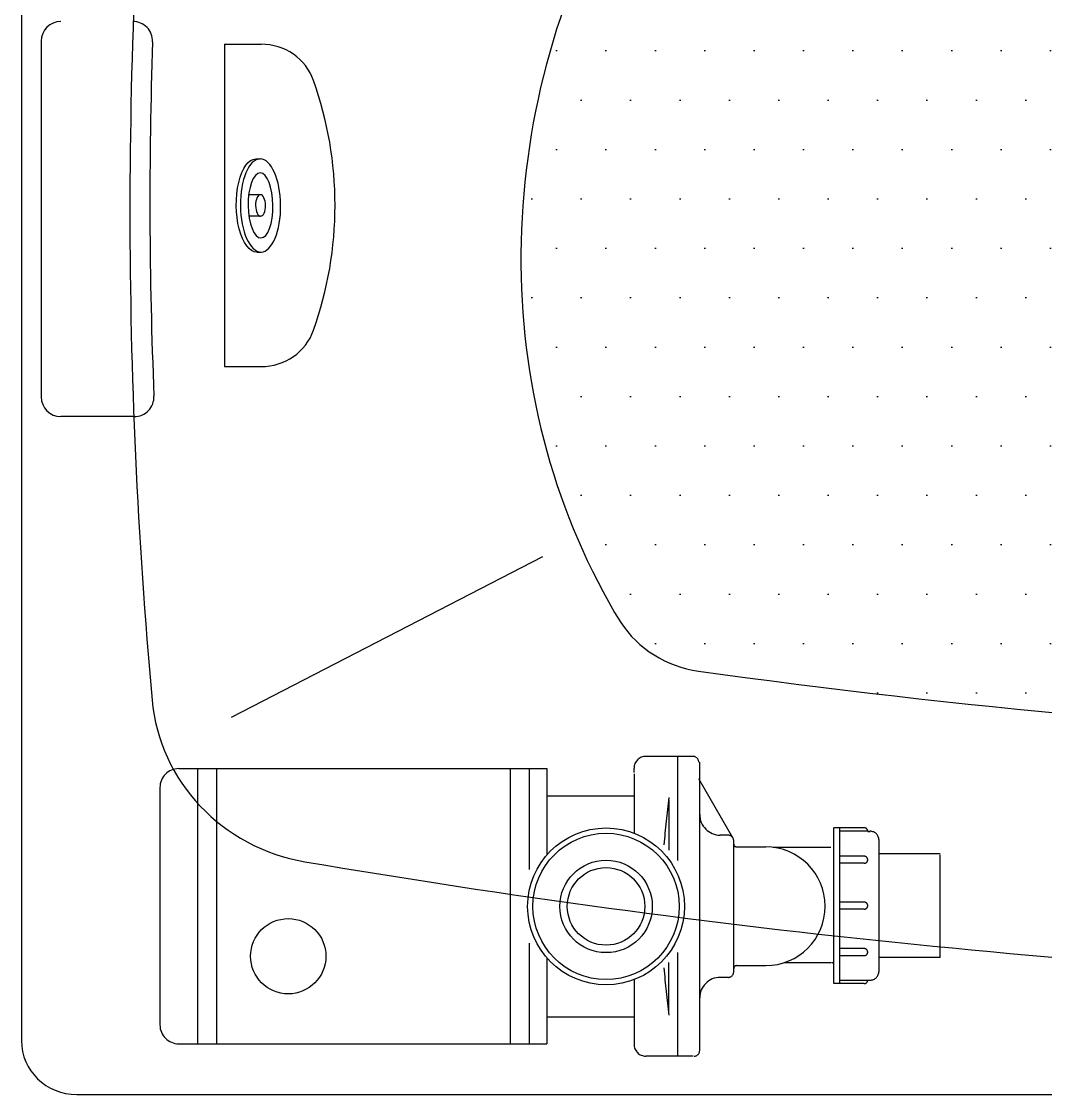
# Model space of a CAD drawing. Header units: millimetres. Extents: x -1273.47 to -1271.64, y 2257.6 to 2258.5.
# Drawn here: x -1273.467 to -1272.949, y 2257.599 to 2258.142 of the extents above; entities that cross this region are included whole.
import ezdxf

# ---------------------------------------------------------------- set-up
doc = ezdxf.new("R2010")
doc.units = ezdxf.units.MM
doc.header["$LTSCALE"] = 10
doc.linetypes.add('HIDDEN', pattern=[0.375, 0.25, -0.125])
doc.layers.add('jacuzzi', color=1, linetype='Continuous')

msp = doc.modelspace()

# ---------------------------------------------------------------- hatches: boundary and pattern name
at = {"layer": 'jacuzzi'}
h = msp.add_hatch(dxfattribs=at)
h.set_pattern_fill('DOTS', color=256, scale=0.3999999999999915, style=0)
h.set_pattern_definition([(0, (-1272.509095597832, 2258.902279018681), (0.01249999999999973, 0.02499999999999946), [0, -0.02499999999999947])])
edge = h.paths.add_edge_path()
edge.add_ellipse((-1272.552443556019, 2256.275712585326), major_axis=(-2.093762755101993, 1.221582857651228e-14), ratio=0.9706639344262293, start_angle=253.6739598798405, end_angle=286.32604012016)
edge.add_arc((-1273.128426170141, 2258.18185747158), 0.04599999999999901, 105.8715609374852, 147.7396874252424)
edge.add_ellipse((-1272.889913382154, 2258.041430092828), major_axis=(0.110574848986246, 0.3351289578726664), ratio=0.9109614986786858, start_angle=78.60040975771315, end_angle=142.2915130122597)
edge.add_ellipse((-1273.116821469345, 2257.867225268789), major_axis=(0.05611999999999882, 8.258716985027304e-16), ratio=0.9706639344262296, start_angle=212.5592360529204, end_angle=261.8519387091682)
edge.add_ellipse((-1272.552443556019, 2261.69340753999), major_axis=(4.038137755101957, 6.523783374876665e-15), ratio=0.9706639344262294, start_angle=261.8519387091693, end_angle=267.529038594859)
edge.add_ellipse((-1272.552443556019, 2261.69340753999), major_axis=(4.038137755101957, 6.523783374876665e-15), ratio=0.9706639344262294, start_angle=272.4709614051408, end_angle=278.415646851083)
edge.add_ellipse((-1272.214973729883, 2258.041430092828), major_axis=(-0.09713810647671291, 0.3688129898044552), ratio=0.8365932284528794, start_angle=225.7837566933051, end_angle=283.4769329549852)
edge.add_arc((-1271.967988042356, 2257.861471229043), 0.04599999999999901, 278.1721488687749, 335.6094484105783)
edge.add_line((-1272.726896968089, 2257.777041265164), (-1272.699852590445, 2257.802503010916))
edge.add_line((-1272.378347140969, 2257.777377370785), (-1272.405034521593, 2257.802503010916))
edge.add_line((-1272.468393456382, 2257.798271365913), (-1272.405034521593, 2257.802503010916))
edge.add_spline(control_points=[(-1272.511826752856, 2257.839857579043), (-1272.511826752856, 2257.836049681869), (-1272.511286817615, 2257.832242240732), (-1272.508451688429, 2257.822430408653), (-1272.505199924719, 2257.816700757264), (-1272.496443775058, 2257.807251405585), (-1272.490947462775, 2257.803537077801), (-1272.479716658275, 2257.79919286867), (-1272.474136022764, 2257.79819319936), (-1272.468568666568, 2257.798268401529)], knot_values=[3.141592653589727, 3.141592653589727, 3.141592653589727, 3.141592653589727, 3.415040262512302, 3.415040262512302, 3.874107274591917, 3.874107274591917, 4.333174286671532, 4.333174286671532, 4.726304019634875, 4.726304019634875, 4.726304019634875, 4.726304019634875], degree=3, periodic=0)
edge.add_arc((-1272.552443556019, 2257.843987929684), 0.04061680316326439, 0, 180)
edge.add_spline(control_points=[(-1272.636318445469, 2257.798268401529), (-1272.632412370025, 2257.79821563944), (-1272.628499235906, 2257.798688834099), (-1272.618325859007, 2257.801335942844), (-1272.612330397088, 2257.804477584599), (-1272.602406004159, 2257.813083852743), (-1272.5984860138, 2257.818543839862), (-1272.594078255426, 2257.829432386384), (-1272.593060359182, 2257.834643896784), (-1272.593060359182, 2257.839857579043)], knot_values=[1.556881287564373, 1.556881287564373, 1.556881287564373, 1.556881287564373, 1.832702403045587, 1.832702403045587, 2.299948546546845, 2.299948546546845, 2.767194690048103, 2.767194690048103, 3.141592653589821, 3.141592653589821, 3.141592653589821, 3.141592653589821], degree=3, periodic=0)
edge.add_line((-1272.636493655656, 2257.798271365913), (-1272.699852590445, 2257.802503010916))

# ---------------------------------------------------------------- linework, layer by layer
at = {"layer": 'jacuzzi', "color": 3}
for p, q in [((-1273.467443556019, 2258.471799034786), (-1273.467443556019, 2257.626176424582)), ((-1273.439433351937, 2257.598987929684), (-1271.6654537601, 2257.598987929684))]:
    msp.add_line(p, q, dxfattribs=at)
at = {"layer": 'jacuzzi'}
for p, q in [((-1273.457443556019, 2258.1320591173), (-1273.457443556019, 2257.9520591173)), ((-1273.364739474386, 2258.130553214378), (-1273.364739474386, 2257.967422244991)), ((-1273.364739474386, 2258.130553214378), (-1273.346066004998, 2258.130553214378)), ((-1273.348779652289, 2258.072485884998), (-1273.346661282216, 2258.072507399635)), ((-1273.34647715145, 2258.054377551246), (-1273.352404671442, 2258.054317350037)), ((-1273.346366673087, 2258.043499651741), (-1273.352294193079, 2258.043439450531)), ((-1273.348300912395, 2258.025348288715), (-1273.346182542322, 2258.025369803352)), ((-1273.364739474386, 2257.967422244991), (-1273.346066004998, 2257.967422244991)), ((-1273.410357985904, 2257.9420591173), (-1273.447443556019, 2257.9420591173)), ((-1273.361189389105, 2257.790033635359), (-1273.203464455284, 2257.871278909247))]:
    msp.add_line(p, q, dxfattribs=at)
at = {"layer": 'jacuzzi', "linetype": 'HIDDEN'}
for p, q in [((-1273.127464964826, 2257.770122736046), (-1273.151524381175, 2257.770122736046)), ((-1273.135217726579, 2257.717508436271), (-1273.135217726579, 2257.770122736046)), ((-1273.124130331624, 2257.621287300862), (-1273.124130331624, 2257.767260516139)), ((-1273.387807833251, 2257.763921223588), (-1273.201474255301, 2257.763921223588)), ((-1273.378269979579, 2257.763921223588), (-1273.378269979579, 2257.624668559969)), ((-1273.368732125906, 2257.763921223588), (-1273.368732125906, 2257.624668559969)), ((-1273.220040267777, 2257.763921223588), (-1273.220040267777, 2257.624668559969)), ((-1273.210502414105, 2257.763921223588), (-1273.210502414105, 2257.71286131036)), ((-1273.201474255301, 2257.763921223588), (-1273.201474255301, 2257.726163288796)), ((-1273.201474255301, 2257.763921223588), (-1273.201474255301, 2257.720253727505)), ((-1273.201474255301, 2257.761885845614), (-1273.201474255301, 2257.726163288796)), ((-1273.201474255301, 2257.761885845614), (-1273.201474255301, 2257.726163288796)), ((-1273.157381832272, 2257.761958551508), (-1273.157381832272, 2257.764115795803)), ((-1273.157381832272, 2257.761958551508), (-1273.157381832272, 2257.764115795803)), ((-1273.107297690648, 2257.728829489442), (-1273.124602744918, 2257.758802722668)), ((-1273.397345686923, 2257.754383369916), (-1273.397345686923, 2257.634206413641)), ((-1273.201474255301, 2257.750170451357), (-1273.157381832272, 2257.750170451357)), ((-1273.139693722974, 2257.748207400026), (-1273.139693722974, 2257.722616208212)), ((-1273.056228626499, 2257.655113041887), (-1273.056228626499, 2257.734019616043)), ((-1273.053257136203, 2257.655113041887), (-1273.053257136203, 2257.734019616043)), ((-1273.039075023422, 2257.732219367072), (-1273.053257136203, 2257.732219367072)), ((-1273.039075023422, 2257.732219367072), (-1273.037857778157, 2257.732219367072)), ((-1273.039075023422, 2257.732172427513), (-1273.037857778157, 2257.732172427513)), ((-1273.109776445798, 2257.730260599396), (-1273.113709943015, 2257.730260599396)), ((-1273.106914225891, 2257.661149437512), (-1273.106914225891, 2257.727398379488)), ((-1273.03335715573, 2257.661413913285), (-1273.03335715573, 2257.727718744644)), ((-1273.03335715573, 2257.661366973726), (-1273.03335715573, 2257.727671805085)), ((-1273.105460218178, 2257.724323401235), (-1273.09067780643, 2257.724323401235)), ((-1273.05779115164, 2257.724088699202), (-1273.086929437586, 2257.724088699202)), ((-1273.002337149404, 2257.720785763174), (-1273.03335715573, 2257.720785763174)), ((-1273.002337149404, 2257.668393834314), (-1273.002337149404, 2257.720290393871)), ((-1273.002337149404, 2257.716557900182), (-1273.002337149404, 2257.720243454311)), ((-1273.002337149404, 2257.712872346053), (-1273.002337149404, 2257.716557900182)), ((-1273.002337149404, 2257.668346894755), (-1273.002337149404, 2257.716557900182)), ((-1273.210502414105, 2257.675550095456), (-1273.210502414105, 2257.624668559969)), ((-1273.201474255301, 2257.668157678311), (-1273.201474255301, 2257.624668559969)), ((-1273.135217726579, 2257.618423173384), (-1273.135217726579, 2257.670901061975)), ((-1273.002337149404, 2257.668393834314), (-1273.03335715573, 2257.668393834314)), ((-1273.002337149404, 2257.668346894755), (-1273.03335715573, 2257.668346894755)), ((-1273.139693722974, 2257.64020400579), (-1273.139693722974, 2257.665795197605)), ((-1273.105460218178, 2257.664224415766), (-1273.09067780643, 2257.664224415766)), ((-1273.05779115164, 2257.665678423479), (-1273.081443617241, 2257.665678423479)), ((-1273.056946661193, 2257.665590680242), (-1273.05745385844, 2257.665590680242)), ((-1273.109776445798, 2257.658287217605), (-1273.114182356309, 2257.658287217605)), ((-1273.053257136203, 2257.656913290858), (-1273.037857778157, 2257.656913290858)), ((-1273.201474255301, 2257.638211644371), (-1273.201474255301, 2257.624668559969)), ((-1273.157381832272, 2257.638211644371), (-1273.201474255301, 2257.638211644371)), ((-1273.387807833251, 2257.624668559969), (-1273.201474255301, 2257.624668559969)), ((-1273.157381832272, 2257.626589265493), (-1273.157381832272, 2257.624432021198)), ((-1273.157381832272, 2257.626589265493), (-1273.157381832272, 2257.624432021198)), ((-1273.134609252844, 2257.618423173384), (-1273.151372984459, 2257.618423173384)), ((-1273.134609252844, 2257.618423173384), (-1273.151372984459, 2257.618423173384)), ((-1273.127464964826, 2257.618425080955), (-1273.135994380149, 2257.618425080955))]:
    msp.add_line(p, q, dxfattribs=at)
for points in [[(-1273.157381832272, 2257.761227424391), (-1273.157381832272, 2257.731286772664)], [(-1273.040875272393, 2257.734019616043), (-1273.056228626499, 2257.734019616043)], [(-1273.040875272393, 2257.719601960543), (-1273.053257136203, 2257.719601960543)], [(-1273.040875272393, 2257.716001462602), (-1273.053257136203, 2257.716001462602)], [(-1273.040875272393, 2257.696366577936), (-1273.053257136203, 2257.696366577936)], [(-1273.040875272393, 2257.692766079994), (-1273.053257136203, 2257.692766079994)], [(-1273.040875272393, 2257.672863155085), (-1273.053257136203, 2257.672863155085)], [(-1273.040875272393, 2257.669262657144), (-1273.053257136203, 2257.669262657144)], [(-1273.157381832272, 2257.657124633153), (-1273.157381832272, 2257.633246133196), (-1273.157381832272, 2257.626589265493)], [(-1273.040875272393, 2257.655113041887), (-1273.056228626499, 2257.655113041887)], [(-1273.157381832272, 2257.638211644371), (-1273.157381832272, 2257.633246133196), (-1273.157381832272, 2257.626589265493)]]:
    msp.add_lwpolyline(points, dxfattribs=at)
for radius in [0.0396884175637723, 0.03700452575282685, 0.02340442384470183, 0.0196277895416319]:
    msp.add_circle((-1273.171529791651, 2257.694205702908), radius, dxfattribs=at)
at = {"layer": 'jacuzzi'}
msp.add_circle((-1273.332392535611, 2257.668987929685), 0.0190499999999996, dxfattribs=at)
for centre, radius, start, end in [((-1273.447443556019, 2258.1320591173), 0.009999999999999787, 90, 180), ((-1273.411070730368, 2258.1320591173), 0.009999999999999787, 358.0472098103772, 90), ((-1271.046067506235, 2258.051422389258), 2.356377512585409, 178.0472098103772, 182.4065350373808), ((-1273.447443556019, 2257.9520591173), 0.009999999999999787, 180, 270), ((-1273.410357985904, 2257.9520591173), 0.009999999999999787, 270, 2.406535037380768)]:
    msp.add_arc(centre, radius, start, end, dxfattribs=at)
at = {"layer": 'jacuzzi', "linetype": 'HIDDEN'}
for centre, radius, start, end in [((-1273.151372984459, 2257.764115795803), 0.006008847813590934, 90, 180), ((-1273.151372984459, 2257.764115795803), 0.006008847813590934, 90, 180), ((-1273.127464964826, 2257.767260516139), 0.002862219907325641, 0, 90), ((-1273.387807833251, 2257.754383369916), 0.009537853672366562, 90, 180), ((-1272.725452530535, 2257.693755473284), 0.4179412894328171, 172.3702998037925, 175.663616037354), ((-1273.113709943015, 2257.740680988005), 0.01042038860927022, 180, 270), ((-1273.040875272393, 2257.732219367072), 0.001800248970850059, 0, 90), ((-1273.037857778157, 2257.727718744644), 0.004500622427125404, 0, 90), ((-1273.109776445798, 2257.727398379488), 0.002862219907325641, 0, 90), ((-1273.105460218178, 2257.725777408948), 0.001454007712921443, 180, 270), ((-1273.09067780643, 2257.6942739085), 0.03004949273370983, 270, 90), ((-1273.040875272393, 2257.717801711572), 0.001800248970850315, 270, 90), ((-1273.040875272393, 2257.694566328965), 0.001800248970850059, 270, 90), ((-1273.040875272393, 2257.671062906115), 0.001800248970850059, 270, 90), ((-1272.725452530535, 2257.694655932533), 0.4179412894328171, 184.336383962646, 187.6297001962075), ((-1273.109776445798, 2257.661149437512), 0.002862219907325641, 270, 0), ((-1273.105460218178, 2257.662770408053), 0.001454007712921443, 90, 180), ((-1273.056946661193, 2257.664847806207), 0.0007428740337881273, 14.85825029079826, 90), ((-1273.037857778157, 2257.661413913285), 0.004500622427125404, 270, 0), ((-1273.113709943015, 2257.647866828995), 0.01042038860927022, 90, 180), ((-1273.040875272393, 2257.656913290858), 0.001800248970850059, 270, 0), ((-1273.387807833251, 2257.634206413641), 0.009537853672366562, 180, 270), ((-1273.151372984459, 2257.624432021198), 0.006008847813590934, 180, 270), ((-1273.151372984459, 2257.624432021198), 0.006008847813590934, 180, 270), ((-1273.126992551531, 2257.621287300862), 0.002862219907325641, 270, 0)]:
    msp.add_arc(centre, radius, start, end, dxfattribs=at)
at = {"layer": 'jacuzzi'}
for centre, major_axis, ratio, start_param, end_param in [((-1270.513364775282, 2258.04586528997), (2.899180565354197, 2.592741387667662e-14), 0.9706639344262299, 3.053627588782143, 3.229558094698747), ((-1272.889913382154, 2258.041430092828), (0.110574848986246, 0.3351289578726664), 0.9109614986786858, 1.371835943688773, 2.483455399708285), ((-1273.346066004998, 2258.10336471948), (0.02801020408163208, 2.659313249121338e-17), 0.9706639344262273, 0.3302973548292519, 1.570796326794896), ((-1273.509458862141, 2258.048987729685), (0.2007397959183625, 5.405647191445663e-15), 0.9706639344262291, 5.952887952350307, 6.613482662008811), ((-1273.346066004998, 2257.994610739889), (0.02801020408163208, 2.659313249121338e-17), 0.9706639344262273, 4.712388980384689, 5.952887952350325), ((-1273.116821469345, 2257.867225268789), (0.05611999999999882, 8.258716985027304e-16), 0.9706639344262296, 3.709858524647297, 4.570178483205376), ((-1272.552443556019, 2261.69340753999), (4.038137755101957, 6.523783374876665e-15), 0.9706639344262294, 4.570178483205394, 4.669262568175274), ((-1273.307758975472, 2257.806648942517), (-0.09393999999999798, 9.235422642568114e-16), 0.9706639344262298, 0.0879654411089728, 1.397341612892835), ((-1272.552443556019, 2261.99096833764), (-4.470391985946951, 2.737235215033637e-16), 0.9706639344262294, 1.397341612892821, 1.53667636732351)]:
    msp.add_ellipse(centre, major_axis=major_axis, ratio=ratio, start_param=start_param, end_param=end_param, dxfattribs=at)
at = {"layer": 'jacuzzi', "extrusion": (0, 0, -1)}
for centre, major_axis, ratio, start_param, end_param in [((-1273.348540282342, 2258.048917086857), (-0.0002393699474962862, 0.02356879814169253), 0.4319527517409149, 3.141592653622159, 6.283185307211952), ((-1273.346421912269, 2258.048938601494), (-0.0001671340116532911, 0.01645631724477694), 0.3816444812932726, 3.141592653547744, 9.42477796072733), ((-1273.346421912269, 2258.048938601494), (-5.523918113957425e-05, 0.005438949752717985), 0.4618882339319397, 1.570796326813863, 7.853981633993449)]:
    msp.add_ellipse(centre, major_axis=major_axis, ratio=ratio, start_param=start_param, end_param=end_param, dxfattribs=at)
at = {"layer": 'jacuzzi', "extrusion": (0, 0, -0.9999999999999998)}
msp.add_ellipse((-1273.346421912269, 2258.048938601494), major_axis=(-0.0002393699475414973, 0.02356879814169207), ratio=0.4319527517411109, start_param=3.1415926536266, end_param=9.424777960806185, dxfattribs=at)
at = {"layer": 'jacuzzi', "color": 3}
msp.add_ellipse((-1273.439433351937, 2257.626176424582), major_axis=(-0.02801020408163201, 9.346422785708338e-16), ratio=0.9706639344262284, start_param=3.431330819810741e-14, end_param=1.570796326794929, dxfattribs=at)

doc.saveas('drawing.dxf')
